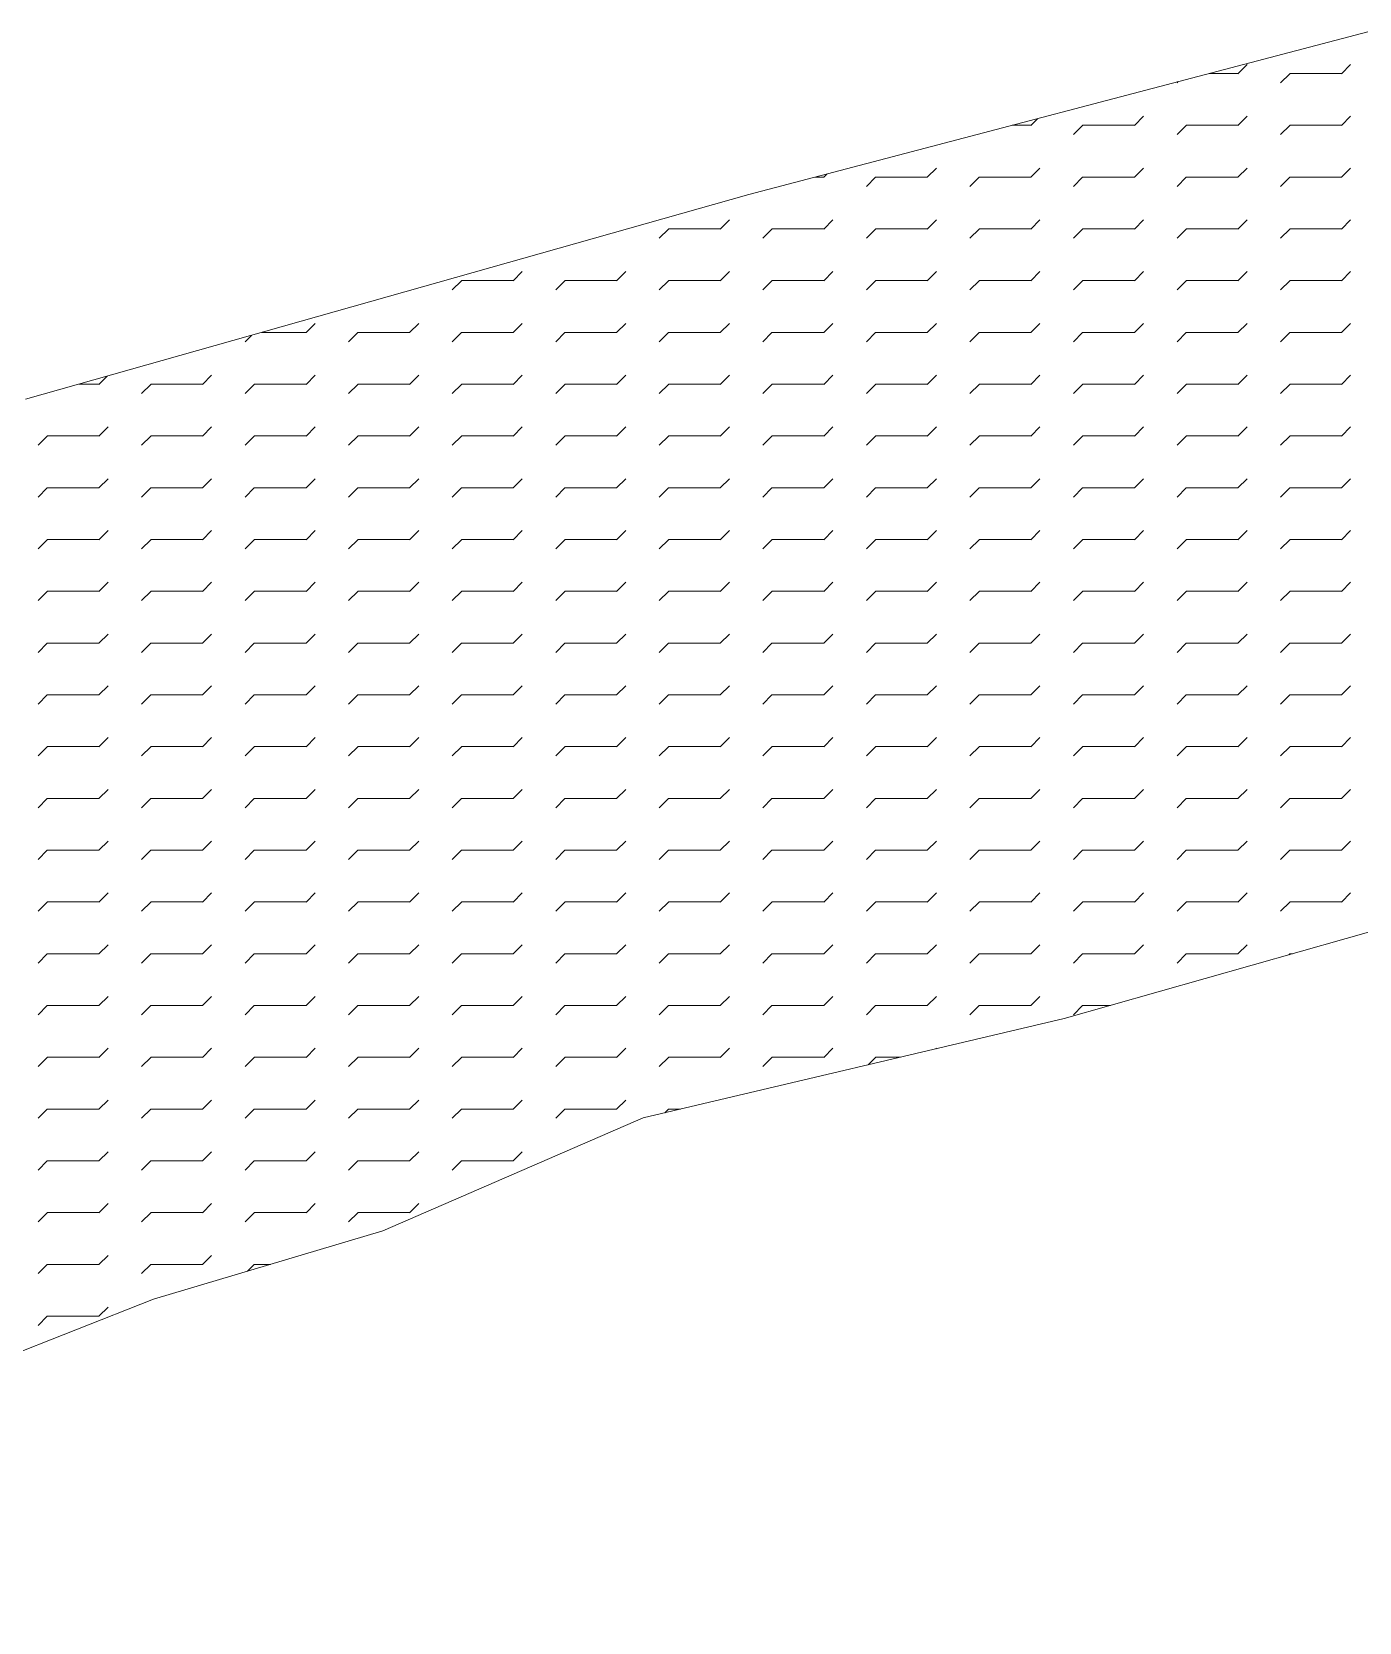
# Model space of a CAD drawing. Header units: millimetres. Extents: x 234136 to 237571, y 2625383 to 2628766.
# Drawn here: x 237299.12 to 237331.69, y 2628550.86 to 2628589.87 of the extents above; entities that cross this region are included whole.
import ezdxf

# ---------------------------------------------------------------- set-up
doc = ezdxf.new("R2010")
doc.units = ezdxf.units.MM
doc.layers.add('Pond', color=140, linetype='Continuous', lineweight=13)

msp = doc.modelspace()

# ---------------------------------------------------------------- linework, layer by layer
at = {"layer": 'Pond'}
for p, q in [((237316.71, 2628585.881), (237331.896, 2628589.874)), ((237328.71, 2628588.846), (237328.935, 2628589.071)), ((237331.25, 2628588.846), (237331.475, 2628589.071)), ((237327.216, 2628588.622), (237327.245, 2628588.651)), ((237328.003, 2628588.85), (237328.71, 2628588.85)), ((237329.756, 2628588.622), (237329.98, 2628588.846)), ((237329.98, 2628588.85), (237331.25, 2628588.85)), ((237323.63, 2628587.576), (237323.799, 2628587.744)), ((237326.17, 2628587.576), (237326.395, 2628587.801)), ((237328.71, 2628587.576), (237328.935, 2628587.801)), ((237331.25, 2628587.576), (237331.475, 2628587.801)), ((237323.173, 2628587.58), (237323.63, 2628587.58)), ((237324.676, 2628587.352), (237324.9, 2628587.576)), ((237324.9, 2628587.58), (237326.17, 2628587.58)), ((237327.216, 2628587.352), (237327.44, 2628587.576)), ((237327.44, 2628587.58), (237328.71, 2628587.58)), ((237329.756, 2628587.352), (237329.98, 2628587.576)), ((237329.98, 2628587.58), (237331.25, 2628587.58)), ((237321.09, 2628586.306), (237321.315, 2628586.531)), ((237323.63, 2628586.306), (237323.855, 2628586.531)), ((237326.17, 2628586.306), (237326.395, 2628586.531)), ((237328.71, 2628586.306), (237328.935, 2628586.531)), ((237331.25, 2628586.306), (237331.475, 2628586.531)), ((237318.343, 2628586.31), (237318.55, 2628586.31)), ((237318.55, 2628586.306), (237318.629, 2628586.385)), ((237319.596, 2628586.082), (237319.82, 2628586.306)), ((237319.82, 2628586.31), (237321.09, 2628586.31)), ((237322.136, 2628586.082), (237322.36, 2628586.306)), ((237322.36, 2628586.31), (237323.63, 2628586.31)), ((237324.676, 2628586.082), (237324.9, 2628586.306)), ((237324.9, 2628586.31), (237326.17, 2628586.31)), ((237327.216, 2628586.082), (237327.44, 2628586.306)), ((237327.44, 2628586.31), (237328.71, 2628586.31)), ((237329.756, 2628586.082), (237329.98, 2628586.306)), ((237329.98, 2628586.31), (237331.25, 2628586.31)), ((237298.971, 2628580.859), (237316.71, 2628585.881)), ((237314.516, 2628584.812), (237314.74, 2628585.036)), ((237314.74, 2628585.04), (237316.01, 2628585.04)), ((237316.01, 2628585.036), (237316.235, 2628585.261)), ((237317.056, 2628584.812), (237317.28, 2628585.036)), ((237317.28, 2628585.04), (237318.55, 2628585.04)), ((237318.55, 2628585.036), (237318.775, 2628585.261)), ((237319.596, 2628584.812), (237319.82, 2628585.036)), ((237319.82, 2628585.04), (237321.09, 2628585.04)), ((237321.09, 2628585.036), (237321.315, 2628585.261)), ((237322.136, 2628584.812), (237322.36, 2628585.036)), ((237322.36, 2628585.04), (237323.63, 2628585.04)), ((237323.63, 2628585.036), (237323.855, 2628585.261)), ((237324.676, 2628584.812), (237324.9, 2628585.036)), ((237324.9, 2628585.04), (237326.17, 2628585.04)), ((237326.17, 2628585.036), (237326.395, 2628585.261)), ((237327.216, 2628584.812), (237327.44, 2628585.036)), ((237327.44, 2628585.04), (237328.71, 2628585.04)), ((237328.71, 2628585.036), (237328.935, 2628585.261)), ((237329.756, 2628584.812), (237329.98, 2628585.036)), ((237329.98, 2628585.04), (237331.25, 2628585.04)), ((237331.25, 2628585.036), (237331.475, 2628585.261)), ((237310.93, 2628583.766), (237311.155, 2628583.991)), ((237313.47, 2628583.766), (237313.695, 2628583.991)), ((237316.01, 2628583.766), (237316.235, 2628583.991)), ((237318.55, 2628583.766), (237318.775, 2628583.991)), ((237321.09, 2628583.766), (237321.315, 2628583.991)), ((237323.63, 2628583.766), (237323.855, 2628583.991)), ((237326.17, 2628583.766), (237326.395, 2628583.991)), ((237328.71, 2628583.766), (237328.935, 2628583.991)), ((237331.25, 2628583.766), (237331.475, 2628583.991)), ((237309.436, 2628583.542), (237309.66, 2628583.766)), ((237309.66, 2628583.77), (237310.93, 2628583.77)), ((237311.976, 2628583.542), (237312.2, 2628583.766)), ((237312.2, 2628583.77), (237313.47, 2628583.77)), ((237314.516, 2628583.542), (237314.74, 2628583.766)), ((237314.74, 2628583.77), (237316.01, 2628583.77)), ((237317.056, 2628583.542), (237317.28, 2628583.766)), ((237317.28, 2628583.77), (237318.55, 2628583.77)), ((237319.596, 2628583.542), (237319.82, 2628583.766)), ((237319.82, 2628583.77), (237321.09, 2628583.77)), ((237322.136, 2628583.542), (237322.36, 2628583.766)), ((237322.36, 2628583.77), (237323.63, 2628583.77)), ((237324.676, 2628583.542), (237324.9, 2628583.766)), ((237324.9, 2628583.77), (237326.17, 2628583.77)), ((237327.216, 2628583.542), (237327.44, 2628583.766)), ((237327.44, 2628583.77), (237328.71, 2628583.77)), ((237329.756, 2628583.542), (237329.98, 2628583.766)), ((237329.98, 2628583.77), (237331.25, 2628583.77)), ((237305.85, 2628582.496), (237306.075, 2628582.721)), ((237308.39, 2628582.496), (237308.615, 2628582.721)), ((237310.93, 2628582.496), (237311.155, 2628582.721)), ((237313.47, 2628582.496), (237313.695, 2628582.721)), ((237316.01, 2628582.496), (237316.235, 2628582.721)), ((237318.55, 2628582.496), (237318.775, 2628582.721)), ((237321.09, 2628582.496), (237321.315, 2628582.721)), ((237323.63, 2628582.496), (237323.855, 2628582.721)), ((237326.17, 2628582.496), (237326.395, 2628582.721)), ((237328.71, 2628582.496), (237328.935, 2628582.721)), ((237331.25, 2628582.496), (237331.475, 2628582.721)), ((237304.356, 2628582.272), (237304.511, 2628582.427)), ((237304.769, 2628582.5), (237305.85, 2628582.5)), ((237306.896, 2628582.272), (237307.12, 2628582.496)), ((237307.12, 2628582.5), (237308.39, 2628582.5)), ((237309.436, 2628582.272), (237309.66, 2628582.496)), ((237309.66, 2628582.5), (237310.93, 2628582.5)), ((237311.976, 2628582.272), (237312.2, 2628582.496)), ((237312.2, 2628582.5), (237313.47, 2628582.5)), ((237314.516, 2628582.272), (237314.74, 2628582.496)), ((237314.74, 2628582.5), (237316.01, 2628582.5)), ((237317.056, 2628582.272), (237317.28, 2628582.496)), ((237317.28, 2628582.5), (237318.55, 2628582.5)), ((237319.596, 2628582.272), (237319.82, 2628582.496)), ((237319.82, 2628582.5), (237321.09, 2628582.5)), ((237322.136, 2628582.272), (237322.36, 2628582.496)), ((237322.36, 2628582.5), (237323.63, 2628582.5)), ((237324.676, 2628582.272), (237324.9, 2628582.496)), ((237324.9, 2628582.5), (237326.17, 2628582.5)), ((237327.216, 2628582.272), (237327.44, 2628582.496)), ((237327.44, 2628582.5), (237328.71, 2628582.5)), ((237329.756, 2628582.272), (237329.98, 2628582.496)), ((237329.98, 2628582.5), (237331.25, 2628582.5)), ((237303.31, 2628581.226), (237303.535, 2628581.451)), ((237305.85, 2628581.226), (237306.075, 2628581.451)), ((237308.39, 2628581.226), (237308.615, 2628581.451)), ((237310.93, 2628581.226), (237311.155, 2628581.451)), ((237313.47, 2628581.226), (237313.695, 2628581.451)), ((237316.01, 2628581.226), (237316.235, 2628581.451)), ((237318.55, 2628581.226), (237318.775, 2628581.451)), ((237321.09, 2628581.226), (237321.315, 2628581.451)), ((237323.63, 2628581.226), (237323.855, 2628581.451)), ((237326.17, 2628581.226), (237326.395, 2628581.451)), ((237328.71, 2628581.226), (237328.935, 2628581.451)), ((237331.25, 2628581.226), (237331.475, 2628581.451)), ((237300.283, 2628581.23), (237300.77, 2628581.23)), ((237300.77, 2628581.226), (237300.968, 2628581.424)), ((237301.816, 2628581.002), (237302.04, 2628581.226)), ((237302.04, 2628581.23), (237303.31, 2628581.23)), ((237304.356, 2628581.002), (237304.58, 2628581.226)), ((237304.58, 2628581.23), (237305.85, 2628581.23)), ((237306.896, 2628581.002), (237307.12, 2628581.226)), ((237307.12, 2628581.23), (237308.39, 2628581.23)), ((237309.436, 2628581.002), (237309.66, 2628581.226)), ((237309.66, 2628581.23), (237310.93, 2628581.23)), ((237311.976, 2628581.002), (237312.2, 2628581.226)), ((237312.2, 2628581.23), (237313.47, 2628581.23)), ((237314.516, 2628581.002), (237314.74, 2628581.226)), ((237314.74, 2628581.23), (237316.01, 2628581.23)), ((237317.056, 2628581.002), (237317.28, 2628581.226)), ((237317.28, 2628581.23), (237318.55, 2628581.23)), ((237319.596, 2628581.002), (237319.82, 2628581.226)), ((237319.82, 2628581.23), (237321.09, 2628581.23)), ((237322.136, 2628581.002), (237322.36, 2628581.226)), ((237322.36, 2628581.23), (237323.63, 2628581.23)), ((237324.676, 2628581.002), (237324.9, 2628581.226)), ((237324.9, 2628581.23), (237326.17, 2628581.23)), ((237327.216, 2628581.002), (237327.44, 2628581.226)), ((237327.44, 2628581.23), (237328.71, 2628581.23)), ((237329.756, 2628581.002), (237329.98, 2628581.226)), ((237329.98, 2628581.23), (237331.25, 2628581.23)), ((237299.276, 2628579.732), (237299.5, 2628579.956)), ((237299.5, 2628579.96), (237300.77, 2628579.96)), ((237300.77, 2628579.956), (237300.995, 2628580.181)), ((237301.816, 2628579.732), (237302.04, 2628579.956)), ((237302.04, 2628579.96), (237303.31, 2628579.96)), ((237303.31, 2628579.956), (237303.535, 2628580.181)), ((237304.356, 2628579.732), (237304.58, 2628579.956)), ((237304.58, 2628579.96), (237305.85, 2628579.96)), ((237305.85, 2628579.956), (237306.075, 2628580.181)), ((237306.896, 2628579.732), (237307.12, 2628579.956)), ((237307.12, 2628579.96), (237308.39, 2628579.96)), ((237308.39, 2628579.956), (237308.615, 2628580.181)), ((237309.436, 2628579.732), (237309.66, 2628579.956)), ((237309.66, 2628579.96), (237310.93, 2628579.96)), ((237310.93, 2628579.956), (237311.155, 2628580.181)), ((237311.976, 2628579.732), (237312.2, 2628579.956)), ((237312.2, 2628579.96), (237313.47, 2628579.96)), ((237313.47, 2628579.956), (237313.695, 2628580.181)), ((237314.516, 2628579.732), (237314.74, 2628579.956)), ((237314.74, 2628579.96), (237316.01, 2628579.96)), ((237316.01, 2628579.956), (237316.235, 2628580.181)), ((237317.056, 2628579.732), (237317.28, 2628579.956)), ((237317.28, 2628579.96), (237318.55, 2628579.96)), ((237318.55, 2628579.956), (237318.775, 2628580.181)), ((237319.596, 2628579.732), (237319.82, 2628579.956)), ((237319.82, 2628579.96), (237321.09, 2628579.96)), ((237321.09, 2628579.956), (237321.315, 2628580.181)), ((237322.136, 2628579.732), (237322.36, 2628579.956)), ((237322.36, 2628579.96), (237323.63, 2628579.96)), ((237323.63, 2628579.956), (237323.855, 2628580.181)), ((237324.676, 2628579.732), (237324.9, 2628579.956)), ((237324.9, 2628579.96), (237326.17, 2628579.96)), ((237326.17, 2628579.956), (237326.395, 2628580.181)), ((237327.216, 2628579.732), (237327.44, 2628579.956)), ((237327.44, 2628579.96), (237328.71, 2628579.96)), ((237328.71, 2628579.956), (237328.935, 2628580.181)), ((237329.756, 2628579.732), (237329.98, 2628579.956)), ((237329.98, 2628579.96), (237331.25, 2628579.96)), ((237331.25, 2628579.956), (237331.475, 2628580.181)), ((237300.77, 2628578.686), (237300.995, 2628578.911)), ((237303.31, 2628578.686), (237303.535, 2628578.911)), ((237305.85, 2628578.686), (237306.075, 2628578.911)), ((237308.39, 2628578.686), (237308.615, 2628578.911)), ((237310.93, 2628578.686), (237311.155, 2628578.911)), ((237313.47, 2628578.686), (237313.695, 2628578.911)), ((237316.01, 2628578.686), (237316.235, 2628578.911)), ((237318.55, 2628578.686), (237318.775, 2628578.911)), ((237321.09, 2628578.686), (237321.315, 2628578.911)), ((237323.63, 2628578.686), (237323.855, 2628578.911)), ((237326.17, 2628578.686), (237326.395, 2628578.911)), ((237328.71, 2628578.686), (237328.935, 2628578.911)), ((237331.25, 2628578.686), (237331.475, 2628578.911)), ((237299.276, 2628578.462), (237299.5, 2628578.686)), ((237299.5, 2628578.69), (237300.77, 2628578.69)), ((237301.816, 2628578.462), (237302.04, 2628578.686)), ((237302.04, 2628578.69), (237303.31, 2628578.69)), ((237304.356, 2628578.462), (237304.58, 2628578.686)), ((237304.58, 2628578.69), (237305.85, 2628578.69)), ((237306.896, 2628578.462), (237307.12, 2628578.686)), ((237307.12, 2628578.69), (237308.39, 2628578.69)), ((237309.436, 2628578.462), (237309.66, 2628578.686)), ((237309.66, 2628578.69), (237310.93, 2628578.69)), ((237311.976, 2628578.462), (237312.2, 2628578.686)), ((237312.2, 2628578.69), (237313.47, 2628578.69)), ((237314.516, 2628578.462), (237314.74, 2628578.686)), ((237314.74, 2628578.69), (237316.01, 2628578.69)), ((237317.056, 2628578.462), (237317.28, 2628578.686)), ((237317.28, 2628578.69), (237318.55, 2628578.69)), ((237319.596, 2628578.462), (237319.82, 2628578.686)), ((237319.82, 2628578.69), (237321.09, 2628578.69)), ((237322.136, 2628578.462), (237322.36, 2628578.686)), ((237322.36, 2628578.69), (237323.63, 2628578.69)), ((237324.676, 2628578.462), (237324.9, 2628578.686)), ((237324.9, 2628578.69), (237326.17, 2628578.69)), ((237327.216, 2628578.462), (237327.44, 2628578.686)), ((237327.44, 2628578.69), (237328.71, 2628578.69)), ((237329.756, 2628578.462), (237329.98, 2628578.686)), ((237329.98, 2628578.69), (237331.25, 2628578.69)), ((237300.77, 2628577.416), (237300.995, 2628577.641)), ((237303.31, 2628577.416), (237303.535, 2628577.641)), ((237305.85, 2628577.416), (237306.075, 2628577.641)), ((237308.39, 2628577.416), (237308.615, 2628577.641)), ((237310.93, 2628577.416), (237311.155, 2628577.641)), ((237313.47, 2628577.416), (237313.695, 2628577.641)), ((237316.01, 2628577.416), (237316.235, 2628577.641)), ((237318.55, 2628577.416), (237318.775, 2628577.641)), ((237321.09, 2628577.416), (237321.315, 2628577.641)), ((237323.63, 2628577.416), (237323.855, 2628577.641)), ((237326.17, 2628577.416), (237326.395, 2628577.641)), ((237328.71, 2628577.416), (237328.935, 2628577.641)), ((237331.25, 2628577.416), (237331.475, 2628577.641)), ((237299.276, 2628577.192), (237299.5, 2628577.416)), ((237299.5, 2628577.42), (237300.77, 2628577.42)), ((237301.816, 2628577.192), (237302.04, 2628577.416)), ((237302.04, 2628577.42), (237303.31, 2628577.42)), ((237304.356, 2628577.192), (237304.58, 2628577.416)), ((237304.58, 2628577.42), (237305.85, 2628577.42)), ((237306.896, 2628577.192), (237307.12, 2628577.416)), ((237307.12, 2628577.42), (237308.39, 2628577.42)), ((237309.436, 2628577.192), (237309.66, 2628577.416)), ((237309.66, 2628577.42), (237310.93, 2628577.42)), ((237311.976, 2628577.192), (237312.2, 2628577.416)), ((237312.2, 2628577.42), (237313.47, 2628577.42)), ((237314.516, 2628577.192), (237314.74, 2628577.416)), ((237314.74, 2628577.42), (237316.01, 2628577.42)), ((237317.056, 2628577.192), (237317.28, 2628577.416)), ((237317.28, 2628577.42), (237318.55, 2628577.42)), ((237319.596, 2628577.192), (237319.82, 2628577.416)), ((237319.82, 2628577.42), (237321.09, 2628577.42)), ((237322.136, 2628577.192), (237322.36, 2628577.416)), ((237322.36, 2628577.42), (237323.63, 2628577.42)), ((237324.676, 2628577.192), (237324.9, 2628577.416)), ((237324.9, 2628577.42), (237326.17, 2628577.42)), ((237327.216, 2628577.192), (237327.44, 2628577.416)), ((237327.44, 2628577.42), (237328.71, 2628577.42)), ((237329.756, 2628577.192), (237329.98, 2628577.416)), ((237329.98, 2628577.42), (237331.25, 2628577.42)), ((237299.276, 2628575.922), (237299.5, 2628576.146)), ((237299.5, 2628576.15), (237300.77, 2628576.15)), ((237300.77, 2628576.146), (237300.995, 2628576.371)), ((237301.816, 2628575.922), (237302.04, 2628576.146)), ((237302.04, 2628576.15), (237303.31, 2628576.15)), ((237303.31, 2628576.146), (237303.535, 2628576.371)), ((237304.356, 2628575.922), (237304.58, 2628576.146)), ((237304.58, 2628576.15), (237305.85, 2628576.15)), ((237305.85, 2628576.146), (237306.075, 2628576.371)), ((237306.896, 2628575.922), (237307.12, 2628576.146)), ((237307.12, 2628576.15), (237308.39, 2628576.15)), ((237308.39, 2628576.146), (237308.615, 2628576.371)), ((237309.436, 2628575.922), (237309.66, 2628576.146)), ((237309.66, 2628576.15), (237310.93, 2628576.15)), ((237310.93, 2628576.146), (237311.155, 2628576.371)), ((237311.976, 2628575.922), (237312.2, 2628576.146)), ((237312.2, 2628576.15), (237313.47, 2628576.15)), ((237313.47, 2628576.146), (237313.695, 2628576.371)), ((237314.516, 2628575.922), (237314.74, 2628576.146)), ((237314.74, 2628576.15), (237316.01, 2628576.15)), ((237316.01, 2628576.146), (237316.235, 2628576.371)), ((237317.056, 2628575.922), (237317.28, 2628576.146)), ((237317.28, 2628576.15), (237318.55, 2628576.15)), ((237318.55, 2628576.146), (237318.775, 2628576.371)), ((237319.596, 2628575.922), (237319.82, 2628576.146)), ((237319.82, 2628576.15), (237321.09, 2628576.15)), ((237321.09, 2628576.146), (237321.315, 2628576.371)), ((237322.136, 2628575.922), (237322.36, 2628576.146)), ((237322.36, 2628576.15), (237323.63, 2628576.15)), ((237323.63, 2628576.146), (237323.855, 2628576.371)), ((237324.676, 2628575.922), (237324.9, 2628576.146)), ((237324.9, 2628576.15), (237326.17, 2628576.15)), ((237326.17, 2628576.146), (237326.395, 2628576.371)), ((237327.216, 2628575.922), (237327.44, 2628576.146)), ((237327.44, 2628576.15), (237328.71, 2628576.15)), ((237328.71, 2628576.146), (237328.935, 2628576.371)), ((237329.756, 2628575.922), (237329.98, 2628576.146)), ((237329.98, 2628576.15), (237331.25, 2628576.15)), ((237331.25, 2628576.146), (237331.475, 2628576.371)), ((237299.276, 2628574.652), (237299.5, 2628574.876)), ((237299.5, 2628574.88), (237300.77, 2628574.88)), ((237300.77, 2628574.876), (237300.995, 2628575.101)), ((237301.816, 2628574.652), (237302.04, 2628574.876)), ((237302.04, 2628574.88), (237303.31, 2628574.88)), ((237303.31, 2628574.876), (237303.535, 2628575.101)), ((237304.356, 2628574.652), (237304.58, 2628574.876)), ((237304.58, 2628574.88), (237305.85, 2628574.88)), ((237305.85, 2628574.876), (237306.075, 2628575.101)), ((237306.896, 2628574.652), (237307.12, 2628574.876)), ((237307.12, 2628574.88), (237308.39, 2628574.88)), ((237308.39, 2628574.876), (237308.615, 2628575.101)), ((237309.436, 2628574.652), (237309.66, 2628574.876)), ((237309.66, 2628574.88), (237310.93, 2628574.88)), ((237310.93, 2628574.876), (237311.155, 2628575.101)), ((237311.976, 2628574.652), (237312.2, 2628574.876)), ((237312.2, 2628574.88), (237313.47, 2628574.88)), ((237313.47, 2628574.876), (237313.695, 2628575.101)), ((237314.516, 2628574.652), (237314.74, 2628574.876)), ((237314.74, 2628574.88), (237316.01, 2628574.88)), ((237316.01, 2628574.876), (237316.235, 2628575.101)), ((237317.056, 2628574.652), (237317.28, 2628574.876)), ((237317.28, 2628574.88), (237318.55, 2628574.88)), ((237318.55, 2628574.876), (237318.775, 2628575.101)), ((237319.596, 2628574.652), (237319.82, 2628574.876)), ((237319.82, 2628574.88), (237321.09, 2628574.88)), ((237321.09, 2628574.876), (237321.315, 2628575.101)), ((237322.136, 2628574.652), (237322.36, 2628574.876)), ((237322.36, 2628574.88), (237323.63, 2628574.88)), ((237323.63, 2628574.876), (237323.855, 2628575.101)), ((237324.676, 2628574.652), (237324.9, 2628574.876)), ((237324.9, 2628574.88), (237326.17, 2628574.88)), ((237326.17, 2628574.876), (237326.395, 2628575.101)), ((237327.216, 2628574.652), (237327.44, 2628574.876)), ((237327.44, 2628574.88), (237328.71, 2628574.88)), ((237328.71, 2628574.876), (237328.935, 2628575.101)), ((237329.756, 2628574.652), (237329.98, 2628574.876)), ((237329.98, 2628574.88), (237331.25, 2628574.88)), ((237331.25, 2628574.876), (237331.475, 2628575.101)), ((237300.77, 2628573.606), (237300.995, 2628573.831)), ((237303.31, 2628573.606), (237303.535, 2628573.831)), ((237305.85, 2628573.606), (237306.075, 2628573.831)), ((237308.39, 2628573.606), (237308.615, 2628573.831)), ((237310.93, 2628573.606), (237311.155, 2628573.831)), ((237313.47, 2628573.606), (237313.695, 2628573.831)), ((237316.01, 2628573.606), (237316.235, 2628573.831)), ((237318.55, 2628573.606), (237318.775, 2628573.831)), ((237321.09, 2628573.606), (237321.315, 2628573.831)), ((237323.63, 2628573.606), (237323.855, 2628573.831)), ((237326.17, 2628573.606), (237326.395, 2628573.831)), ((237328.71, 2628573.606), (237328.935, 2628573.831)), ((237331.25, 2628573.606), (237331.475, 2628573.831)), ((237299.276, 2628573.382), (237299.5, 2628573.606)), ((237299.5, 2628573.61), (237300.77, 2628573.61)), ((237301.816, 2628573.382), (237302.04, 2628573.606)), ((237302.04, 2628573.61), (237303.31, 2628573.61)), ((237304.356, 2628573.382), (237304.58, 2628573.606)), ((237304.58, 2628573.61), (237305.85, 2628573.61)), ((237306.896, 2628573.382), (237307.12, 2628573.606)), ((237307.12, 2628573.61), (237308.39, 2628573.61)), ((237309.436, 2628573.382), (237309.66, 2628573.606)), ((237309.66, 2628573.61), (237310.93, 2628573.61)), ((237311.976, 2628573.382), (237312.2, 2628573.606)), ((237312.2, 2628573.61), (237313.47, 2628573.61)), ((237314.516, 2628573.382), (237314.74, 2628573.606)), ((237314.74, 2628573.61), (237316.01, 2628573.61)), ((237317.056, 2628573.382), (237317.28, 2628573.606)), ((237317.28, 2628573.61), (237318.55, 2628573.61)), ((237319.596, 2628573.382), (237319.82, 2628573.606)), ((237319.82, 2628573.61), (237321.09, 2628573.61)), ((237322.136, 2628573.382), (237322.36, 2628573.606)), ((237322.36, 2628573.61), (237323.63, 2628573.61)), ((237324.676, 2628573.382), (237324.9, 2628573.606)), ((237324.9, 2628573.61), (237326.17, 2628573.61)), ((237327.216, 2628573.382), (237327.44, 2628573.606)), ((237327.44, 2628573.61), (237328.71, 2628573.61)), ((237329.756, 2628573.382), (237329.98, 2628573.606)), ((237329.98, 2628573.61), (237331.25, 2628573.61)), ((237300.77, 2628572.336), (237300.995, 2628572.561)), ((237303.31, 2628572.336), (237303.535, 2628572.561)), ((237305.85, 2628572.336), (237306.075, 2628572.561)), ((237308.39, 2628572.336), (237308.615, 2628572.561)), ((237310.93, 2628572.336), (237311.155, 2628572.561)), ((237313.47, 2628572.336), (237313.695, 2628572.561)), ((237316.01, 2628572.336), (237316.235, 2628572.561)), ((237318.55, 2628572.336), (237318.775, 2628572.561)), ((237321.09, 2628572.336), (237321.315, 2628572.561)), ((237323.63, 2628572.336), (237323.855, 2628572.561)), ((237326.17, 2628572.336), (237326.395, 2628572.561)), ((237328.71, 2628572.336), (237328.935, 2628572.561)), ((237331.25, 2628572.336), (237331.475, 2628572.561)), ((237299.276, 2628572.112), (237299.5, 2628572.336)), ((237299.5, 2628572.34), (237300.77, 2628572.34)), ((237301.816, 2628572.112), (237302.04, 2628572.336)), ((237302.04, 2628572.34), (237303.31, 2628572.34)), ((237304.356, 2628572.112), (237304.58, 2628572.336)), ((237304.58, 2628572.34), (237305.85, 2628572.34)), ((237306.896, 2628572.112), (237307.12, 2628572.336)), ((237307.12, 2628572.34), (237308.39, 2628572.34)), ((237309.436, 2628572.112), (237309.66, 2628572.336)), ((237309.66, 2628572.34), (237310.93, 2628572.34)), ((237311.976, 2628572.112), (237312.2, 2628572.336)), ((237312.2, 2628572.34), (237313.47, 2628572.34)), ((237314.516, 2628572.112), (237314.74, 2628572.336)), ((237314.74, 2628572.34), (237316.01, 2628572.34)), ((237317.056, 2628572.112), (237317.28, 2628572.336)), ((237317.28, 2628572.34), (237318.55, 2628572.34)), ((237319.596, 2628572.112), (237319.82, 2628572.336)), ((237319.82, 2628572.34), (237321.09, 2628572.34)), ((237322.136, 2628572.112), (237322.36, 2628572.336)), ((237322.36, 2628572.34), (237323.63, 2628572.34)), ((237324.676, 2628572.112), (237324.9, 2628572.336)), ((237324.9, 2628572.34), (237326.17, 2628572.34)), ((237327.216, 2628572.112), (237327.44, 2628572.336)), ((237327.44, 2628572.34), (237328.71, 2628572.34)), ((237329.756, 2628572.112), (237329.98, 2628572.336)), ((237329.98, 2628572.34), (237331.25, 2628572.34)), ((237299.276, 2628570.842), (237299.5, 2628571.066)), ((237299.5, 2628571.07), (237300.77, 2628571.07)), ((237300.77, 2628571.066), (237300.995, 2628571.291)), ((237301.816, 2628570.842), (237302.04, 2628571.066)), ((237302.04, 2628571.07), (237303.31, 2628571.07)), ((237303.31, 2628571.066), (237303.535, 2628571.291)), ((237304.356, 2628570.842), (237304.58, 2628571.066)), ((237304.58, 2628571.07), (237305.85, 2628571.07)), ((237305.85, 2628571.066), (237306.075, 2628571.291)), ((237306.896, 2628570.842), (237307.12, 2628571.066)), ((237307.12, 2628571.07), (237308.39, 2628571.07)), ((237308.39, 2628571.066), (237308.615, 2628571.291)), ((237309.436, 2628570.842), (237309.66, 2628571.066)), ((237309.66, 2628571.07), (237310.93, 2628571.07)), ((237310.93, 2628571.066), (237311.155, 2628571.291)), ((237311.976, 2628570.842), (237312.2, 2628571.066)), ((237312.2, 2628571.07), (237313.47, 2628571.07)), ((237313.47, 2628571.066), (237313.695, 2628571.291)), ((237314.516, 2628570.842), (237314.74, 2628571.066)), ((237314.74, 2628571.07), (237316.01, 2628571.07)), ((237316.01, 2628571.066), (237316.235, 2628571.291)), ((237317.056, 2628570.842), (237317.28, 2628571.066)), ((237317.28, 2628571.07), (237318.55, 2628571.07)), ((237318.55, 2628571.066), (237318.775, 2628571.291)), ((237319.596, 2628570.842), (237319.82, 2628571.066)), ((237319.82, 2628571.07), (237321.09, 2628571.07)), ((237321.09, 2628571.066), (237321.315, 2628571.291)), ((237322.136, 2628570.842), (237322.36, 2628571.066)), ((237322.36, 2628571.07), (237323.63, 2628571.07)), ((237323.63, 2628571.066), (237323.855, 2628571.291)), ((237324.676, 2628570.842), (237324.9, 2628571.066)), ((237324.9, 2628571.07), (237326.17, 2628571.07)), ((237326.17, 2628571.066), (237326.395, 2628571.291)), ((237327.216, 2628570.842), (237327.44, 2628571.066)), ((237327.44, 2628571.07), (237328.71, 2628571.07)), ((237328.71, 2628571.066), (237328.935, 2628571.291)), ((237329.756, 2628570.842), (237329.98, 2628571.066)), ((237329.98, 2628571.07), (237331.25, 2628571.07)), ((237331.25, 2628571.066), (237331.475, 2628571.291)), ((237299.276, 2628569.572), (237299.5, 2628569.796)), ((237299.5, 2628569.8), (237300.77, 2628569.8)), ((237300.77, 2628569.796), (237300.995, 2628570.021)), ((237301.816, 2628569.572), (237302.04, 2628569.796)), ((237302.04, 2628569.8), (237303.31, 2628569.8)), ((237303.31, 2628569.796), (237303.535, 2628570.021)), ((237304.356, 2628569.572), (237304.58, 2628569.796)), ((237304.58, 2628569.8), (237305.85, 2628569.8)), ((237305.85, 2628569.796), (237306.075, 2628570.021)), ((237306.896, 2628569.572), (237307.12, 2628569.796)), ((237307.12, 2628569.8), (237308.39, 2628569.8)), ((237308.39, 2628569.796), (237308.615, 2628570.021)), ((237309.436, 2628569.572), (237309.66, 2628569.796)), ((237309.66, 2628569.8), (237310.93, 2628569.8)), ((237310.93, 2628569.796), (237311.155, 2628570.021)), ((237311.976, 2628569.572), (237312.2, 2628569.796)), ((237312.2, 2628569.8), (237313.47, 2628569.8)), ((237313.47, 2628569.796), (237313.695, 2628570.021)), ((237314.516, 2628569.572), (237314.74, 2628569.796)), ((237314.74, 2628569.8), (237316.01, 2628569.8)), ((237316.01, 2628569.796), (237316.235, 2628570.021)), ((237317.056, 2628569.572), (237317.28, 2628569.796)), ((237317.28, 2628569.8), (237318.55, 2628569.8)), ((237318.55, 2628569.796), (237318.775, 2628570.021)), ((237319.596, 2628569.572), (237319.82, 2628569.796)), ((237319.82, 2628569.8), (237321.09, 2628569.8)), ((237321.09, 2628569.796), (237321.315, 2628570.021)), ((237322.136, 2628569.572), (237322.36, 2628569.796)), ((237322.36, 2628569.8), (237323.63, 2628569.8)), ((237323.63, 2628569.796), (237323.855, 2628570.021)), ((237324.676, 2628569.572), (237324.9, 2628569.796)), ((237324.9, 2628569.8), (237326.17, 2628569.8)), ((237326.17, 2628569.796), (237326.395, 2628570.021)), ((237327.216, 2628569.572), (237327.44, 2628569.796)), ((237327.44, 2628569.8), (237328.71, 2628569.8)), ((237328.71, 2628569.796), (237328.935, 2628570.021)), ((237329.756, 2628569.572), (237329.98, 2628569.796)), ((237329.98, 2628569.8), (237331.25, 2628569.8)), ((237331.25, 2628569.796), (237331.475, 2628570.021)), ((237300.77, 2628568.526), (237300.995, 2628568.751)), ((237303.31, 2628568.526), (237303.535, 2628568.751)), ((237305.85, 2628568.526), (237306.075, 2628568.751)), ((237308.39, 2628568.526), (237308.615, 2628568.751)), ((237310.93, 2628568.526), (237311.155, 2628568.751)), ((237313.47, 2628568.526), (237313.695, 2628568.751)), ((237316.01, 2628568.526), (237316.235, 2628568.751)), ((237318.55, 2628568.526), (237318.775, 2628568.751)), ((237321.09, 2628568.526), (237321.315, 2628568.751)), ((237323.63, 2628568.526), (237323.855, 2628568.751)), ((237335.366, 2628568.772), (237324.449, 2628565.667)), ((237326.17, 2628568.526), (237326.395, 2628568.751)), ((237328.71, 2628568.526), (237328.935, 2628568.751)), ((237331.25, 2628568.526), (237331.475, 2628568.751)), ((237299.276, 2628568.302), (237299.5, 2628568.526)), ((237299.5, 2628568.53), (237300.77, 2628568.53)), ((237301.816, 2628568.302), (237302.04, 2628568.526)), ((237302.04, 2628568.53), (237303.31, 2628568.53)), ((237304.356, 2628568.302), (237304.58, 2628568.526)), ((237304.58, 2628568.53), (237305.85, 2628568.53)), ((237306.896, 2628568.302), (237307.12, 2628568.526)), ((237307.12, 2628568.53), (237308.39, 2628568.53)), ((237309.436, 2628568.302), (237309.66, 2628568.526)), ((237309.66, 2628568.53), (237310.93, 2628568.53)), ((237311.976, 2628568.302), (237312.2, 2628568.526)), ((237312.2, 2628568.53), (237313.47, 2628568.53)), ((237314.516, 2628568.302), (237314.74, 2628568.526)), ((237314.74, 2628568.53), (237316.01, 2628568.53)), ((237317.056, 2628568.302), (237317.28, 2628568.526)), ((237317.28, 2628568.53), (237318.55, 2628568.53)), ((237319.596, 2628568.302), (237319.82, 2628568.526)), ((237319.82, 2628568.53), (237321.09, 2628568.53)), ((237322.136, 2628568.302), (237322.36, 2628568.526)), ((237322.36, 2628568.53), (237323.63, 2628568.53)), ((237324.676, 2628568.302), (237324.9, 2628568.526)), ((237324.9, 2628568.53), (237326.17, 2628568.53)), ((237327.216, 2628568.302), (237327.44, 2628568.526)), ((237327.44, 2628568.53), (237328.71, 2628568.53)), ((237329.756, 2628568.302), (237329.98, 2628568.526)), ((237329.98, 2628568.53), (237331.25, 2628568.53)), ((237300.77, 2628567.256), (237300.995, 2628567.481)), ((237303.31, 2628567.256), (237303.535, 2628567.481)), ((237305.85, 2628567.256), (237306.075, 2628567.481)), ((237308.39, 2628567.256), (237308.615, 2628567.481)), ((237310.93, 2628567.256), (237311.155, 2628567.481)), ((237313.47, 2628567.256), (237313.695, 2628567.481)), ((237316.01, 2628567.256), (237316.235, 2628567.481)), ((237318.55, 2628567.256), (237318.775, 2628567.481)), ((237321.09, 2628567.256), (237321.315, 2628567.481)), ((237323.63, 2628567.256), (237323.855, 2628567.481)), ((237326.17, 2628567.256), (237326.395, 2628567.481)), ((237328.71, 2628567.256), (237328.935, 2628567.481)), ((237299.276, 2628567.032), (237299.5, 2628567.256)), ((237299.5, 2628567.26), (237300.77, 2628567.26)), ((237301.816, 2628567.032), (237302.04, 2628567.256)), ((237302.04, 2628567.26), (237303.31, 2628567.26)), ((237304.356, 2628567.032), (237304.58, 2628567.256)), ((237304.58, 2628567.26), (237305.85, 2628567.26)), ((237306.896, 2628567.032), (237307.12, 2628567.256)), ((237307.12, 2628567.26), (237308.39, 2628567.26)), ((237309.436, 2628567.032), (237309.66, 2628567.256)), ((237309.66, 2628567.26), (237310.93, 2628567.26)), ((237311.976, 2628567.032), (237312.2, 2628567.256)), ((237312.2, 2628567.26), (237313.47, 2628567.26)), ((237314.516, 2628567.032), (237314.74, 2628567.256)), ((237314.74, 2628567.26), (237316.01, 2628567.26)), ((237317.056, 2628567.032), (237317.28, 2628567.256)), ((237317.28, 2628567.26), (237318.55, 2628567.26)), ((237319.596, 2628567.032), (237319.82, 2628567.256)), ((237319.82, 2628567.26), (237321.09, 2628567.26)), ((237322.136, 2628567.032), (237322.36, 2628567.256)), ((237322.36, 2628567.26), (237323.63, 2628567.26)), ((237324.676, 2628567.032), (237324.9, 2628567.256)), ((237324.9, 2628567.26), (237326.17, 2628567.26)), ((237327.216, 2628567.032), (237327.44, 2628567.256)), ((237327.44, 2628567.26), (237328.71, 2628567.26)), ((237329.958, 2628567.234), (237329.98, 2628567.256)), ((237329.98, 2628567.26), (237330.049, 2628567.26)), ((237299.276, 2628565.762), (237299.5, 2628565.986)), ((237299.5, 2628565.99), (237300.77, 2628565.99)), ((237300.77, 2628565.986), (237300.995, 2628566.211)), ((237301.816, 2628565.762), (237302.04, 2628565.986)), ((237302.04, 2628565.99), (237303.31, 2628565.99)), ((237303.31, 2628565.986), (237303.535, 2628566.211)), ((237304.356, 2628565.762), (237304.58, 2628565.986)), ((237304.58, 2628565.99), (237305.85, 2628565.99)), ((237305.85, 2628565.986), (237306.075, 2628566.211)), ((237306.896, 2628565.762), (237307.12, 2628565.986)), ((237307.12, 2628565.99), (237308.39, 2628565.99)), ((237308.39, 2628565.986), (237308.615, 2628566.211)), ((237309.436, 2628565.762), (237309.66, 2628565.986)), ((237309.66, 2628565.99), (237310.93, 2628565.99)), ((237310.93, 2628565.986), (237311.155, 2628566.211)), ((237311.976, 2628565.762), (237312.2, 2628565.986)), ((237312.2, 2628565.99), (237313.47, 2628565.99)), ((237313.47, 2628565.986), (237313.695, 2628566.211)), ((237314.516, 2628565.762), (237314.74, 2628565.986)), ((237314.74, 2628565.99), (237316.01, 2628565.99)), ((237316.01, 2628565.986), (237316.235, 2628566.211)), ((237317.056, 2628565.762), (237317.28, 2628565.986)), ((237317.28, 2628565.99), (237318.55, 2628565.99)), ((237318.55, 2628565.986), (237318.775, 2628566.211)), ((237319.596, 2628565.762), (237319.82, 2628565.986)), ((237319.82, 2628565.99), (237321.09, 2628565.99)), ((237321.09, 2628565.986), (237321.315, 2628566.211)), ((237322.136, 2628565.762), (237322.36, 2628565.986)), ((237322.36, 2628565.99), (237323.63, 2628565.99)), ((237323.63, 2628565.986), (237323.855, 2628566.211)), ((237324.676, 2628565.762), (237324.9, 2628565.986)), ((237324.9, 2628565.99), (237325.584, 2628565.99)), ((237324.449, 2628565.667), (237314.12, 2628563.233)), ((237299.276, 2628564.492), (237299.5, 2628564.716)), ((237299.5, 2628564.72), (237300.77, 2628564.72)), ((237300.77, 2628564.716), (237300.995, 2628564.941)), ((237301.816, 2628564.492), (237302.04, 2628564.716)), ((237302.04, 2628564.72), (237303.31, 2628564.72)), ((237303.31, 2628564.716), (237303.535, 2628564.941)), ((237304.356, 2628564.492), (237304.58, 2628564.716)), ((237304.58, 2628564.72), (237305.85, 2628564.72)), ((237305.85, 2628564.716), (237306.075, 2628564.941)), ((237306.896, 2628564.492), (237307.12, 2628564.716)), ((237307.12, 2628564.72), (237308.39, 2628564.72)), ((237308.39, 2628564.716), (237308.615, 2628564.941)), ((237309.436, 2628564.492), (237309.66, 2628564.716)), ((237309.66, 2628564.72), (237310.93, 2628564.72)), ((237310.93, 2628564.716), (237311.155, 2628564.941)), ((237311.976, 2628564.492), (237312.2, 2628564.716)), ((237312.2, 2628564.72), (237313.47, 2628564.72)), ((237313.47, 2628564.716), (237313.695, 2628564.941)), ((237314.516, 2628564.492), (237314.74, 2628564.716)), ((237314.74, 2628564.72), (237316.01, 2628564.72)), ((237316.01, 2628564.716), (237316.235, 2628564.941)), ((237317.056, 2628564.492), (237317.28, 2628564.716)), ((237317.28, 2628564.72), (237318.55, 2628564.72)), ((237318.55, 2628564.716), (237318.775, 2628564.941)), ((237319.637, 2628564.533), (237319.82, 2628564.716)), ((237319.82, 2628564.72), (237320.43, 2628564.72)), ((237321.299, 2628564.925), (237321.315, 2628564.941)), ((237300.77, 2628563.446), (237300.995, 2628563.671)), ((237303.31, 2628563.446), (237303.535, 2628563.671)), ((237305.85, 2628563.446), (237306.075, 2628563.671)), ((237308.39, 2628563.446), (237308.615, 2628563.671)), ((237310.93, 2628563.446), (237311.155, 2628563.671)), ((237313.47, 2628563.446), (237313.695, 2628563.671)), ((237299.276, 2628563.222), (237299.5, 2628563.446)), ((237299.5, 2628563.45), (237300.77, 2628563.45)), ((237301.816, 2628563.222), (237302.04, 2628563.446)), ((237302.04, 2628563.45), (237303.31, 2628563.45)), ((237304.356, 2628563.222), (237304.58, 2628563.446)), ((237304.58, 2628563.45), (237305.85, 2628563.45)), ((237306.896, 2628563.222), (237307.12, 2628563.446)), ((237307.12, 2628563.45), (237308.39, 2628563.45)), ((237314.12, 2628563.233), (237307.738, 2628560.464)), ((237309.436, 2628563.222), (237309.66, 2628563.446)), ((237309.66, 2628563.45), (237310.93, 2628563.45)), ((237311.976, 2628563.222), (237312.2, 2628563.446)), ((237312.2, 2628563.45), (237313.47, 2628563.45)), ((237314.653, 2628563.359), (237314.74, 2628563.446)), ((237314.74, 2628563.45), (237315.04, 2628563.45)), ((237300.77, 2628562.176), (237300.995, 2628562.401)), ((237303.31, 2628562.176), (237303.535, 2628562.401)), ((237305.85, 2628562.176), (237306.075, 2628562.401)), ((237308.39, 2628562.176), (237308.615, 2628562.401)), ((237310.93, 2628562.176), (237311.155, 2628562.401)), ((237299.276, 2628561.952), (237299.5, 2628562.176)), ((237299.5, 2628562.18), (237300.77, 2628562.18)), ((237301.816, 2628561.952), (237302.04, 2628562.176)), ((237302.04, 2628562.18), (237303.31, 2628562.18)), ((237304.356, 2628561.952), (237304.58, 2628562.176)), ((237304.58, 2628562.18), (237305.85, 2628562.18)), ((237306.896, 2628561.952), (237307.12, 2628562.176)), ((237307.12, 2628562.18), (237308.39, 2628562.18)), ((237309.436, 2628561.952), (237309.66, 2628562.176)), ((237309.66, 2628562.18), (237310.93, 2628562.18)), ((237299.276, 2628560.682), (237299.5, 2628560.906)), ((237299.5, 2628560.91), (237300.77, 2628560.91)), ((237300.77, 2628560.906), (237300.995, 2628561.131)), ((237301.816, 2628560.682), (237302.04, 2628560.906)), ((237302.04, 2628560.91), (237303.31, 2628560.91)), ((237303.31, 2628560.906), (237303.535, 2628561.131)), ((237304.356, 2628560.682), (237304.58, 2628560.906)), ((237304.58, 2628560.91), (237305.85, 2628560.91)), ((237305.85, 2628560.906), (237306.075, 2628561.131)), ((237306.896, 2628560.682), (237307.12, 2628560.906)), ((237307.12, 2628560.91), (237308.39, 2628560.91)), ((237308.39, 2628560.906), (237308.615, 2628561.131)), ((237307.738, 2628560.464), (237302.112, 2628558.785)), ((237299.276, 2628559.412), (237299.5, 2628559.636)), ((237299.5, 2628559.64), (237300.77, 2628559.64)), ((237300.77, 2628559.636), (237300.995, 2628559.861)), ((237301.816, 2628559.412), (237302.04, 2628559.636)), ((237302.04, 2628559.64), (237303.31, 2628559.64)), ((237303.31, 2628559.636), (237303.535, 2628559.861)), ((237304.417, 2628559.473), (237304.58, 2628559.636)), ((237304.58, 2628559.64), (237304.977, 2628559.64)), ((237302.112, 2628558.785), (237281.982, 2628550.862)), ((237300.77, 2628558.366), (237300.995, 2628558.591)), ((237299.276, 2628558.142), (237299.5, 2628558.366)), ((237299.5, 2628558.37), (237300.77, 2628558.37))]:
    msp.add_line(p, q, dxfattribs=at)

doc.saveas('drawing.dxf')
